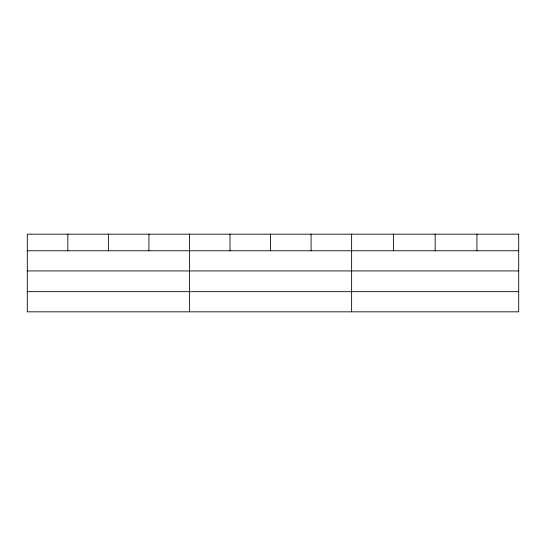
<?xml version="1.0" encoding="UTF-8"?>
<svg xmlns="http://www.w3.org/2000/svg" width="546" height="546" viewBox="0 0 546 546"><rect width="100%" height="100%" fill="white"/><g stroke="black" fill="none" stroke-linecap="round" stroke-linejoin="round"><path stroke-width="0.82" d="M27.3 250.764L518.7 250.764M27.3 270.918L518.7 270.918M27.3 291.673L518.7 291.673M476.931 234.173L476.931 250.764M435.162 234.173L435.162 250.764M393.393 234.173L393.393 250.764M351.624 234.173L351.624 311.827M311.084 234.173L311.084 250.764M270.543 234.173L270.543 250.764M230.002 234.173L230.002 250.764M189.462 234.173L189.462 311.827M148.921 234.173L148.921 250.764M108.381 234.173L108.381 250.764M67.841 234.173L67.841 250.764M518.7 234.173L27.3 234.173L27.3 311.827L518.7 311.827L518.7 234.173"/></g></svg>
